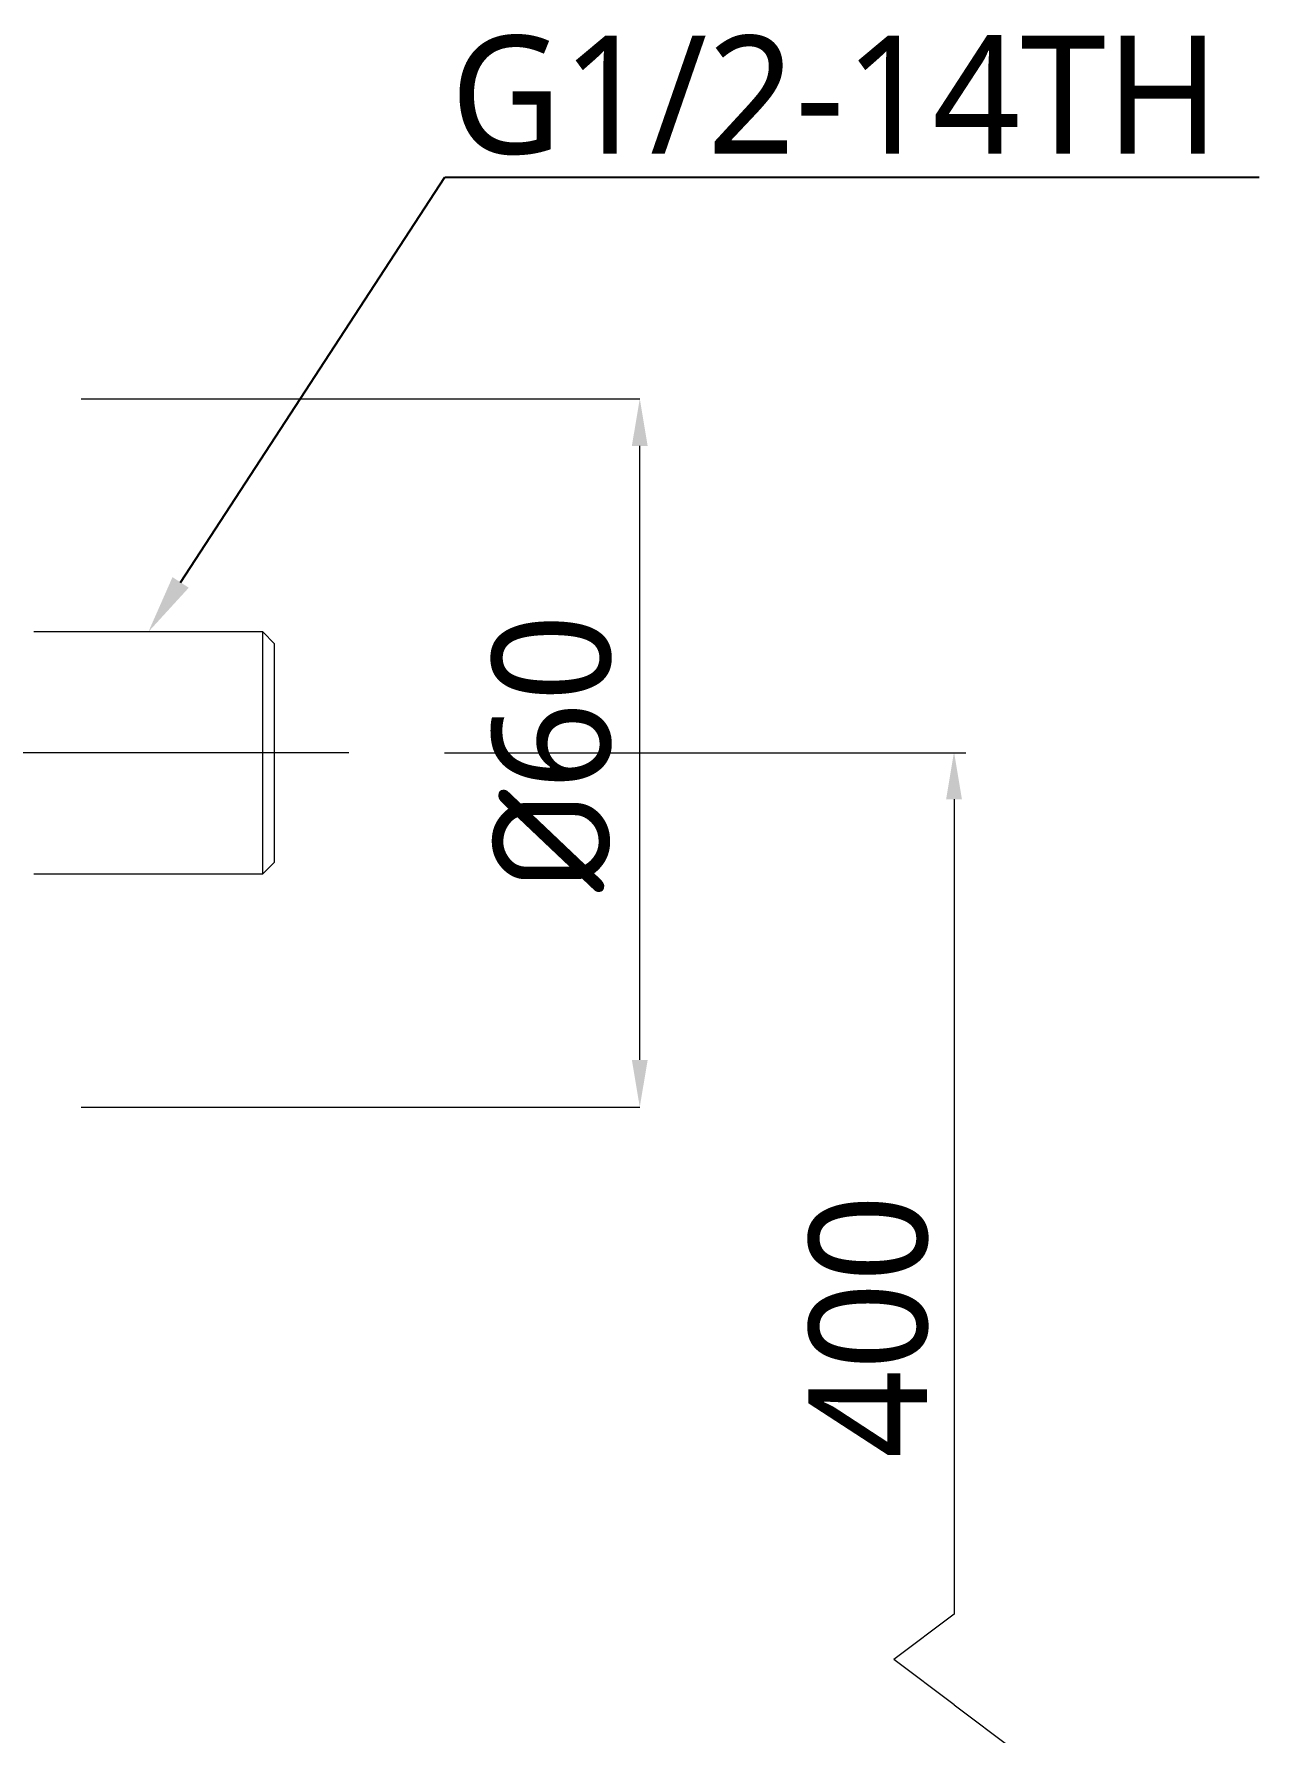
# Model space of a CAD drawing. Extents: x 3349 to 5808, y -3 to 827.
# Drawn here: x 4152 to 4255.8, y 114.5 to 258.3 of the extents above; entities that cross this region are included whole.
import ezdxf
from ezdxf import colors
from ezdxf.entities.mleader import LeaderData, LeaderLine
from ezdxf.math import Vec2, Vec3

# ---------------------------------------------------------------- set-up
doc = ezdxf.new("R2010")
doc.units = 0
doc.header["$LTSCALE"] = 4
doc.header["$MEASUREMENT"] = 0
doc.header["$PDMODE"] = 3
doc.header["$PDSIZE"] = -10
doc.linetypes.add('CENTER2', pattern=[28.575, 19.05, -3.175, 3.175, -3.175])
doc.layers.get('0').update_dxf_attribs({"linetype": 'CONTINUOUS'})
doc.layers.get('DEFPOINTS').update_dxf_attribs({"linetype": 'CONTINUOUS'})
doc.layers.add('1', color=7, linetype='CONTINUOUS')
doc.layers.add('Cneter', color=1, linetype='CENTER2', lineweight=13)
doc.styles.add('Daelim Dimension', font='NanumGothic.ttf')
doc.dimstyles.new('DEFAULT', dxfattribs={"dimscale": 2, "dimtxt": 2, "dimasz": 2, "dimexe": 0, "dimexo": 2, "dimgap": 1, "dimtad": 1, "dimdec": 1, "dimzin": 9, "dimdsep": 46, "dimtxsty": 'Daelim Dimension', "dimcen": 0.5, "dimclrd": 252, "dimclre": 252, "dimclrt": 3, "dimadec": 1, "dimazin": 0, "dimtfac": 1, "dimtdec": 1, "dimtix": 1, "dimtmove": 0, "dimatfit": 3, "dimfxl": 1, "dimtolj": 1, "dimtzin": 1, "dimlwd": 9, "dimlwe": 9, "dimarcsym": 0})

# ---------------------------------------------------------------- blocks, each defined once
blk = doc.blocks.new('*D7')
at = {"color": 5, "lineweight": 9, "ltscale": 0.5, "transparency": 16777216}
for p, q in [((4155.97, 227.44), (4203.31, 227.44)), ((4203.31, 171.44), (4203.31, 223.44)), ((4155.97, 167.44), (4203.31, 167.44))]:
    blk.add_line(p, q, dxfattribs=at)
at = {"color": 5, "ltscale": 0.5, "transparency": 16777216}
for points in [[(4202.64, 223.44), (4203.98, 223.44), (4203.31, 227.44)], [(4202.64, 171.44), (4203.98, 171.44), (4203.31, 167.44)]]:
    blk.add_solid(points, dxfattribs=at)
at = {"layer": 'DEFPOINTS', "color": 0, "ltscale": 0.5, "transparency": 16777216}
for p in [(4151.97, 227.44), (4203.31, 227.44), (4151.97, 167.44)]:
    blk.add_point(p, dxfattribs=at)
at = {"color": 7, "ltscale": 0.5, "transparency": 16777216, "insert": (4195.87, 197.44), "char_height": 10, "attachment_point": 5, "rotation": 90, "style": 'Daelim Dimension'}
blk.add_mtext('\\A1;{\\fISOCPEUR|b0|i0|c0|p34;%%C}60', dxfattribs=at)

msp = doc.modelspace()

# ---------------------------------------------------------------- linework, layer by layer
at = {"color": 5, "lineweight": 9, "ltscale": 0.5}
for p, q in [((4186.76, 197.44), (4230.94, 197.44)), ((4229.94, 193.52), (4229.94, 124.48)), ((4229.94, 124.48), (4224.83, 120.65)), ((4229.94, 116.81), (4224.83, 120.65)), ((4229.94, 116.81), (4235.05, 112.97))]:
    msp.add_line(p, q, dxfattribs=at)
at = {"color": 5, "ltscale": 0.5}
msp.add_solid([(4229.27, 193.52), (4230.61, 193.52), (4229.94, 197.52)], dxfattribs=at)
at = {"layer": '1', "color": 7, "linetype": 'Continuous', "lineweight": 18}
for p, q in [((4171.37, 207.69), (4151.97, 207.69)), ((4172.37, 206.69), (4171.37, 207.69)), ((4171.37, 187.19), (4171.37, 207.69)), ((4172.37, 188.19), (4172.37, 206.69)), ((4151.97, 187.19), (4171.37, 187.19)), ((4171.37, 187.19), (4172.37, 188.19))]:
    msp.add_line(p, q, dxfattribs=at)
at = {"layer": 'Cneter', "lineweight": 5, "ltscale": 0.5}
msp.add_line((4178.67, 197.44), (4135.97, 197.44), dxfattribs=at)

# ---------------------------------------------------------------- texts
at = {"color": 7, "ltscale": 0.5, "insert": (4222.72, 148.88), "char_height": 10, "attachment_point": 5, "rotation": 90, "style": 'Daelim Dimension'}
msp.add_mtext('\\A1;400', dxfattribs=at)

# ---------------------------------------------------------------- dimensions: what is measured, and where the dimension line sits
at = {"color": 5, "ltscale": 0.5}
dim = msp.add_linear_dim(base=(4203.31, 227.44), p1=(4151.97, 167.44), p2=(4151.97, 227.44), angle=90, text='{\\fISOCPEUR|b0|i0|c0|p34;%%C}<>', dimstyle='DEFAULT', override={"dimtxt": 5, "dimclrd": 5, "dimclre": 5, "dimclrt": 7}, dxfattribs=at)
dim.commit()
dim.dimension.update_dxf_attribs({"geometry": '*D7', "text_midpoint": (4195.87, 197.44)})

# ---------------------------------------------------------------- leaders
at = {"ltscale": 0.5}
ml = msp.add_multileader_mtext('Standard', dxfattribs=at)
ml.set_content('G1/2-14TH', color=256, style='Daelim Dimension')
ml.set_leader_properties(color=5)
ml.build(insert=Vec2(0, 0))
ml.multileader.update_dxf_attribs({"text_left_attachment_type": 6, "text_right_attachment_type": 6, "dogleg_length": 0.36, "arrow_head_size": 5})
ctx = ml.context
ctx.base_point, ctx.char_height, ctx.arrow_head_size, ctx.landing_gap_size, ctx.plane_origin = Vec3(4187.15, 246.19), 10, 5, 0.09, Vec3(4171.61, 217.18)
ctx.left_attachment, ctx.right_attachment = 6, 6
notes = []
notes.append((ctx, [(0, (1, 1, 0), (4186.79, 246.19), (1, 0), 0.36, [(0, [(4161.67, 207.69)], 0, [])])]))
ctx.mtext.insert, ctx.mtext.flow_direction = Vec3(4187.24, 258.19), 5
for ctx, leaders in notes:
    for number, flags, end, landing, length, lines in leaders:
        leader = LeaderData()
        leader.index, (leader.has_last_leader_line, leader.has_dogleg_vector, leader.attachment_direction) = number, flags
        leader.last_leader_point, leader.dogleg_vector, leader.dogleg_length = Vec3(end), Vec3(landing), length
        for number, points, colour, breaks in lines:
            line = LeaderLine()
            line.index, line.vertices, line.color, line.breaks = number, Vec3.list(points), colors.encode_raw_color(colour), breaks
            leader.lines.append(line)
        ctx.leaders.append(leader)

doc.saveas('drawing.dxf')
